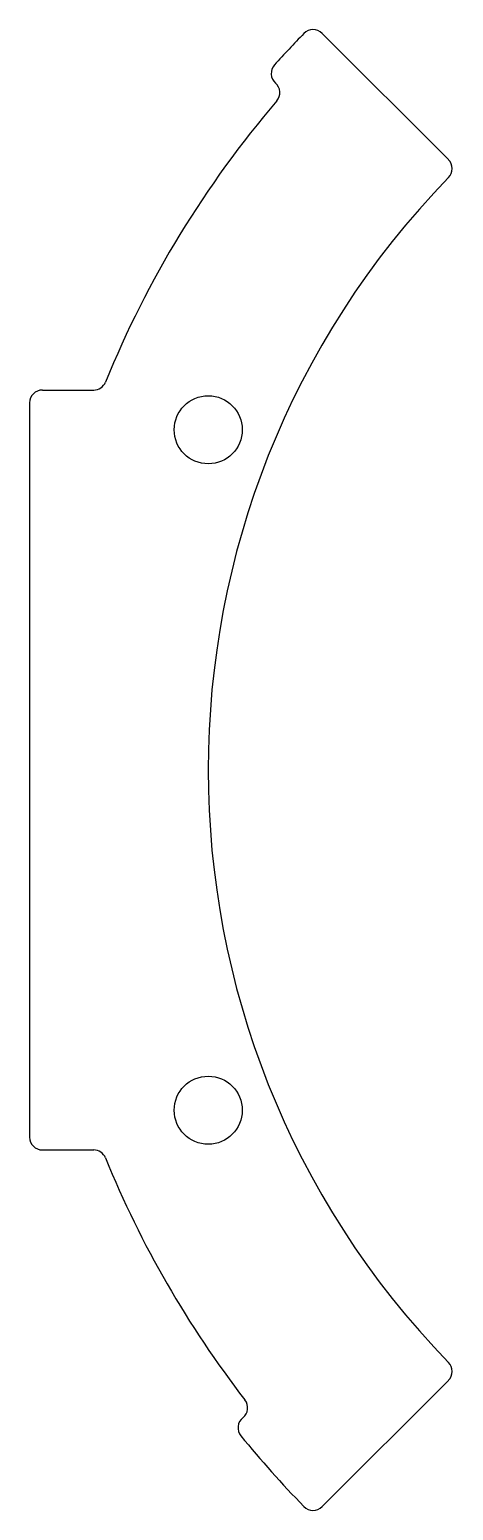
# Model space of a CAD drawing. Extents: x -60.5 to -35.6, y -43.5 to 43.5.
import ezdxf

# ---------------------------------------------------------------- set-up
doc = ezdxf.new("R2010")
doc.units = 0
doc.layers.get('0').update_dxf_attribs({"linetype": 'continuous'})

# ---------------------------------------------------------------- blocks, each defined once
blk = doc.blocks.new('SKETCH002')
at = {"color": 7}
for p, q in [((-43.306, 43.306), (-35.882, 35.882)), ((-59.75, 22.34), (-56.731, 22.34)), ((-60.5, 21.59), (-60.5, -21.59)), ((-59.75, -22.34), (-56.731, -22.34)), ((-43.306, -43.306), (-35.882, -35.882))]:
    blk.add_line(p, q, dxfattribs=at)
for centre in [(-50, 20), (-50, -20)]:
    blk.add_circle(centre, 2, dxfattribs=at)
for centre, radius, start, end in [((0, 0), 61.999, 135.70161, 138.04114), ((-43.837, 42.776), 0.75, 45, 135.70161), ((-45.546, 40.951), 0.75, 138.04119, -131.28892), ((-46.536, 39.824), 0.75, -40.55564, 48.71108), ((0, 0), 60.5, 139.44435, 157.85328), ((-36.412, 35.351), 0.75, -44.15323, 45.00001), ((0, 0), 50, 135.84677, -135.84677), ((-56.731, 23.09), 0.75, -90.00002, -22.14672), ((-59.75, 21.59), 0.75, 90, 179.99994), ((-59.75, -21.59), 0.75, -179.99994, -89.99997), ((-56.731, -23.09), 0.75, 22.14672, 90.00089), ((0, 0), 60.5, -157.85328, -142.25381), ((-36.412, -35.351), 0.75, -45.00001, 44.15324), ((-48.432, -37.495), 0.75, -51.52054, 37.74619), ((-47.499, -38.669), 0.75, 128.47945, -140.85061), ((0, 0), 61.999, -140.85061, -135.70161), ((-43.837, -42.776), 0.75, -135.70162, -45)]:
    blk.add_arc(centre, radius, start, end, dxfattribs=at)

msp = doc.modelspace()

# ---------------------------------------------------------------- block references
at = {"color": 7}
msp.add_blockref('SKETCH002', (0, 0), dxfattribs=at)

doc.saveas('drawing.dxf')
